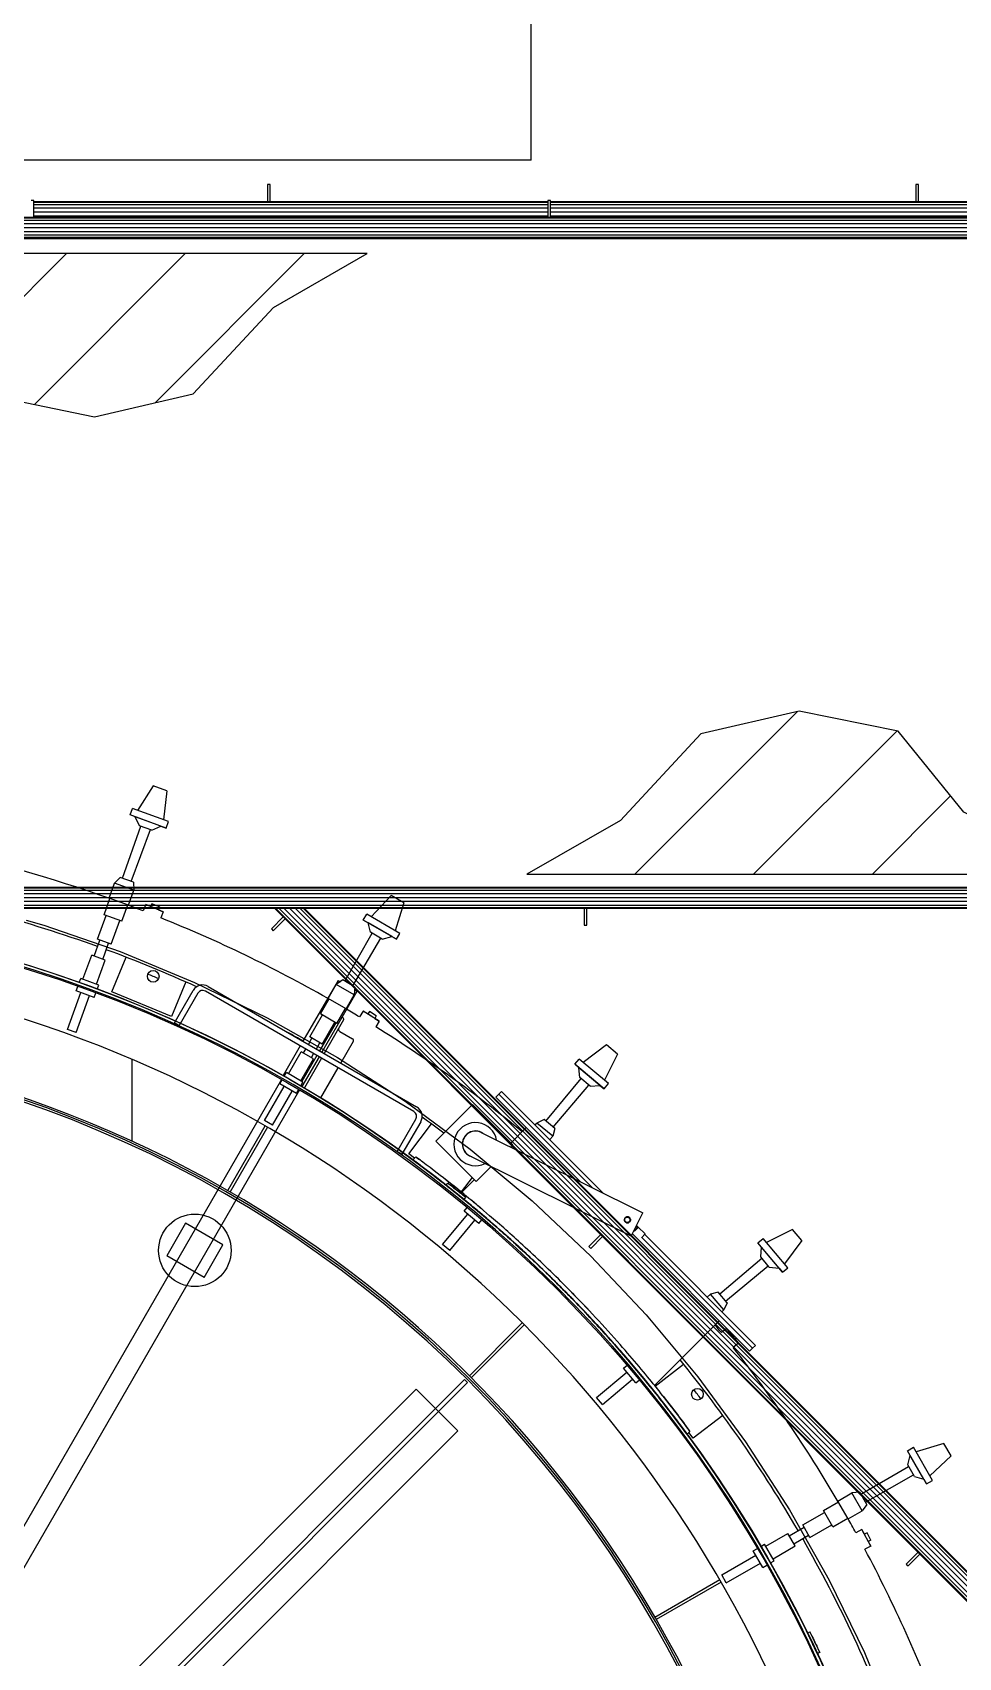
# Model space of a CAD drawing. Header units: metres. Extents: x 0 to 63075, y 0 to 44550.
# Drawn here: x 60008 to 60331, y 40560 to 41126 of the extents above; entities that cross this region are included whole.
import ezdxf

# ---------------------------------------------------------------- set-up
doc = ezdxf.new("R2010")
doc.units = ezdxf.units.M
doc.header["$LTSCALE"] = 75
for name, color, linetype in [('GSB', 7, 'Continuous'), ('ML6', 1, 'Continuous'), ('SDM', 7, 'Continuous'), ('SL1', 8, 'Continuous')]:
    doc.layers.add(name, color=color, linetype=linetype)
doc.styles.add('ROMANS', font='ROMANS.SHX')
doc.dimstyles.new('75___1-75', dxfattribs={"dimscale": 75, "dimtxt": 2.5, "dimasz": 2, "dimexe": 1.5, "dimexo": 1, "dimgap": 0.5, "dimtad": 1, "dimdec": 0, "dimzin": 12, "dimtxsty": 'ROMANS', "dimcen": 0, "dimclrd": 256, "dimclre": 256, "dimclrt": 3, "dimazin": 3, "dimtfac": 1, "dimtdec": 0, "dimtmove": 0, "dimatfit": 0, "dimfxl": 1, "dimlwd": -1, "dimlwe": -1, "dimarcsym": 0})
pattern_1 = [(44.99813, (326091.56, -18363.04), (-137.8813, 137.89033), [])]

# ---------------------------------------------------------------- blocks, each defined once
blk = doc.blocks.new('A$C6bae614f')
at = {"layer": 'SL1'}
h = blk.add_hatch(dxfattribs=at)
h.set_pattern_fill('_USER', color=256, scale=195, angle=44.9981, style=0, pattern_type=0)
h.set_pattern_definition(pattern_1)
h.paths.add_polyline_path([(414543.5, 48169.7), (413240.2, 48169.7), (413529.4, 48025.5), (413681.9, 47838.3), (413911.3, 47791.3), (414139.7, 47844.5), (414326, 48044.8)])
h = blk.add_hatch(dxfattribs=at)
h.set_pattern_fill('_USER', color=256, scale=195, angle=44.9981, style=0, pattern_type=0)
h.set_pattern_definition(pattern_1)
h.paths.add_polyline_path([(414913.9, 46730.7), (416217.2, 46730.6), (415928, 46874.9), (415775.5, 47062.1), (415546.1, 47109.1), (415317.7, 47055.9), (415131.4, 46855.5)])
for p, q in [((414924.5, 48386.7), (414924.6, 50484)), ((414924.5, 48386.7), (410513.2, 48386.9)), ((414312.2, 48329.9), (414312.2, 48290.8)), ((414318.5, 48329.9), (414312.2, 48329.9)), ((414318.5, 48290.8), (414318.5, 48329.9)), ((415816.7, 48329.9), (415816.7, 48290.8)), ((415823, 48329.9), (415816.7, 48329.9)), ((415823, 48290.8), (415823, 48329.9)), ((413770.2, 48293), (413763.9, 48293)), ((413770.2, 48253.9), (413770.2, 48293)), ((413770.2, 48290.9), (414963, 48290.8)), ((413770.2, 48289), (414963, 48289)), ((413770.2, 48283.7), (414963, 48283.7)), ((413770.2, 48275.8), (414963, 48275.8)), ((414963, 48292.9), (414963, 48253.8)), ((414969.3, 48292.9), (414963, 48292.9)), ((414969.3, 48253.8), (414969.3, 48292.9)), ((414969.3, 48290.8), (416162.1, 48290.8)), ((414969.3, 48289), (416162.1, 48288.9)), ((414969.3, 48283.7), (416162.1, 48283.6)), ((414969.3, 48275.8), (416162.1, 48275.7)), ((417690.1, 48238.7), (411049.5, 48238.9)), ((417684.8, 48246.6), (411054.8, 48246.8)), ((417676.9, 48251.9), (411062.7, 48252.1)), ((417667.5, 48253.7), (411072, 48253.9)), ((413770.2, 48266.5), (414963, 48266.4)), ((413770.2, 48257.1), (414963, 48257.1)), ((414969.3, 48266.4), (416162.1, 48266.4)), ((414969.3, 48257.1), (416162.1, 48257)), ((417679.6, 48229.3), (411047.6, 48229.5)), ((417690.1, 48220), (411049.5, 48220.2)), ((417684.8, 48212.1), (411054.8, 48212.3)), ((417676.9, 48206.8), (411062.7, 48207)), ((411072, 48205.1), (417667.5, 48204.9)), ((417717.5, 48203.8), (412025.5, 48204)), ((414047.3, 46935.5), (414010.4, 46878.7)), ((414078.9, 46924), (414047.3, 46935.5)), ((414078.9, 46924), (414070.7, 46856.8)), ((413993.4, 46868.1), (413998.8, 46883)), ((414082.3, 46852.6), (413998.8, 46883)), ((413975.8, 46721.2), (414018.8, 46841.9)), ((414076.9, 46837.7), (413993.4, 46868.1)), ((414005.3, 46863.7), (413993.4, 46868.1)), ((414065, 46842), (414005.3, 46863.7)), ((414015.1, 46843.2), (414005.3, 46863.7)), ((414044.3, 46832.6), (414015.1, 46843.2)), ((414044.3, 46832.6), (414065, 46842)), ((414065, 46842), (414076.9, 46837.7)), ((414076.9, 46837.7), (414082.3, 46852.6)), ((413995.9, 46713.8), (414040.6, 46834)), ((412225.9, 46693.8), (417797.5, 46693.6)), ((412227.6, 46699), (417797.5, 46698.9)), ((412229.7, 46700.9), (417797.5, 46700.7)), ((413945, 46675.1), (413957.7, 46710)), ((413970.5, 46723.1), (413957.7, 46710)), ((414002.6, 46693.7), (413957.7, 46710)), ((414001.2, 46711.9), (413970.5, 46723.1)), ((413989.9, 46658.7), (414002.6, 46693.7)), ((414001.2, 46711.9), (414002.6, 46693.7)), ((417797.5, 46667), (412198.8, 46667.2)), ((412201.1, 46659.3), (417797.5, 46659.1)), ((412224.3, 46676.5), (417797.5, 46676.3)), ((412224.7, 46685.8), (417797.5, 46685.7)), ((412227.6, 46654), (417797.5, 46653.8)), ((412229.7, 46652.1), (417797.5, 46651.9)), ((413933.1, 46636.8), (413946.8, 46674.4)), ((413989.9, 46658.7), (413945, 46675.1)), ((413974.5, 46621.8), (413988.1, 46659.4)), ((414030.1, 46660.3), (414024, 46645.5)), ((414070.6, 46643.8), (414030.1, 46660.3)), ((414041.5, 46655.6), (414030.1, 46660.3)), ((414044.2, 46662.1), (414041.5, 46655.6)), ((414059.2, 46648.4), (414041.5, 46655.6)), ((414061.7, 46654.9), (414044.2, 46662.1)), ((414061.7, 46654.9), (414059.2, 46648.4)), ((414059.2, 46648.4), (414070.6, 46643.8)), ((415967.8, 45012.8), (414328.7, 46652)), ((414331.3, 46652), (415969.1, 45014.1)), ((414338.8, 46652), (415991.3, 44999.4)), ((414350, 46652), (415978.4, 45023.5)), ((414363.2, 46652), (415985.1, 45030.1)), ((414376.4, 46652), (415991.7, 45036.7)), ((414387.6, 46652), (416033.2, 45006.3)), ((414395.1, 46652), (416049.2, 44997.8)), ((414397.7, 46652), (416002.3, 45047.3)), ((414599.5, 46681.2), (414553.3, 46631.8)), ((414628.6, 46664.4), (414599.5, 46681.2)), ((414628.6, 46664.4), (414608.8, 46599.7)), ((415046.8, 46652), (415046.8, 46612.9)), ((415053.2, 46612.9), (415053.2, 46652)), ((413752.6, 46624), (413793.4, 46612.6)), ((413793.4, 46612.6), (413970.4, 46551.6)), ((413918, 46579.9), (413938.1, 46635)), ((413974.5, 46621.8), (413933.1, 46636.8)), ((413949.4, 46568.5), (413969.5, 46623.6)), ((414070.6, 46643.8), (414064.8, 46629.4)), ((414349, 46631.7), (414321.4, 46604)), ((414325.9, 46599.5), (414353.5, 46627.2)), ((414534.6, 46624.2), (414542.5, 46638)), ((414611.6, 46579.8), (414534.6, 46624.2)), ((414545.6, 46617.9), (414534.6, 46624.2)), ((414619.5, 46593.5), (414542.5, 46638)), ((414600.6, 46586.1), (414545.6, 46617.9)), ((414551.7, 46596), (414545.6, 46617.9)), ((415046.8, 46612.9), (415053.2, 46612.9)), ((413910.2, 46540.6), (413923.7, 46577.9)), ((413949.4, 46568.5), (413918, 46579.9)), ((414321.4, 46604), (414325.9, 46599.5)), ((414491.8, 46482.6), (414555.1, 46594)), ((414510.3, 46471.9), (414575.2, 46582.4)), ((414578.6, 46580.4), (414551.7, 46596)), ((414578.6, 46580.4), (414600.6, 46586.1)), ((414600.6, 46586.1), (414611.6, 46579.8)), ((414611.6, 46579.8), (414619.5, 46593.5)), ((413884.2, 46487.1), (413904.5, 46542.7)), ((413935.8, 46531.2), (413904.5, 46542.7)), ((413930.1, 46533.3), (413943.7, 46570.6)), ((413951.1, 46457.9), (413984.4, 46538.2)), ((413970.4, 46551.6), (414143.3, 46479.9)), ((413915.6, 46475.7), (413935.8, 46531.2)), ((413868.6, 46460.4), (413872.3, 46470.6)), ((413910.4, 46445.2), (413868.6, 46460.4)), ((413875.6, 46479.6), (413879, 46489)), ((413920.8, 46473.8), (413879, 46489)), ((413917.4, 46464.3), (413920.8, 46473.8)), ((414123, 46480.8), (414089.7, 46400.5)), ((414096.4, 46386), (414139.9, 46461.2)), ((414143.3, 46479.9), (414311.6, 46398)), ((414174.6, 46470.5), (414658.5, 46191.1)), ((414476, 46484.5), (414394.5, 46343.5)), ((414453.5, 46442.5), (414472.1, 46474.8)), ((414486.9, 46485.4), (414472.1, 46474.8)), ((414513.4, 46450.9), (414472.1, 46474.8)), ((414476, 46484.5), (414480.3, 46482)), ((414480.3, 46482), (414481.4, 46481.4)), ((414515.2, 46469.1), (414486.9, 46485.4)), ((414515.2, 46469.1), (414513.4, 46450.9)), ((414518.8, 46459.8), (414514.5, 46462.3)), ((414520, 46459.1), (414518.8, 46459.8)), ((413848.3, 46370.6), (413879.5, 46456.4)), ((413868.3, 46363.3), (413899.5, 46449.1)), ((413910.4, 46445.2), (413914.1, 46455.4)), ((414089.7, 46400.5), (413951.1, 46457.9)), ((414150.9, 46454.9), (414107.4, 46379.6)), ((414652.1, 46180.1), (414168.2, 46459.5)), ((414435.1, 46407), (414455.1, 46441.6)), ((414520, 46459.1), (414438.5, 46318.1)), ((414494.8, 46418.7), (414453.5, 46442.5)), ((414494.8, 46418.7), (414513.4, 46450.9)), ((414107.4, 46379.6), (414096.4, 46386)), ((414311.6, 46398), (414474.7, 46306)), ((414410.4, 46353.6), (414439.7, 46404.3)), ((414470.6, 46386.4), (414433, 46321.3)), ((414473.2, 46384.9), (414435.1, 46407)), ((414439.3, 46336.8), (414468.6, 46387.6)), ((414489.1, 46393), (414444, 46314.9)), ((414473.2, 46384.9), (414493.2, 46419.6)), ((414486.5, 46398.6), (414485.4, 46399.2)), ((414534.7, 46413.2), (414526.1, 46399.7)), ((414571.7, 46389.9), (414534.7, 46413.2)), ((414545.1, 46406.6), (414534.7, 46413.2)), ((414548.9, 46412.5), (414545.1, 46406.6)), ((414561.2, 46396.5), (414545.1, 46406.6)), ((414564.9, 46402.4), (414548.9, 46412.5)), ((414564.9, 46402.4), (414561.2, 46396.5)), ((414561.2, 46396.5), (414571.7, 46389.9)), ((414571.7, 46389.9), (414563.5, 46376.8)), ((413868.3, 46363.3), (413848.3, 46370.6)), ((414407.3, 46336.1), (414415.6, 46350.5)), ((414439.3, 46336.8), (414410.4, 46353.6)), ((414480.3, 46365.8), (414509.3, 46349.1)), ((414388.2, 46332.5), (414348.4, 46263.6)), ((414361, 46268), (414390.5, 46319.2)), ((414419.5, 46302.5), (414390.5, 46319.2)), ((414426.7, 46310.3), (414391.9, 46250.1)), ((414395.8, 46316.2), (414401, 46325.1)), ((414414.2, 46305.5), (414419.4, 46314.5)), ((414425.7, 46325.5), (414434.1, 46339.9)), ((414482.5, 46292.7), (414511.9, 46343.6)), ((415099, 46335), (415045, 46294.3)), ((415124.8, 46313.4), (415094.1, 46253.1)), ((415124.8, 46313.4), (415099, 46335)), ((413997.8, 46301.5), (413997.8, 46111.8)), ((414389.9, 46251.3), (414419.5, 46302.5)), ((414432.2, 46307.1), (414392.4, 46238.2)), ((414437.7, 46303.9), (414397.9, 46235)), ((414436, 46212.1), (414476.2, 46281.7)), ((414474.7, 46306), (414631.9, 46204.4)), ((415025.3, 46290.1), (415035.5, 46302.2)), ((415093.4, 46233), (415025.3, 46290.1)), ((415035, 46281.9), (415025.3, 46290.1)), ((415083.7, 46241.1), (415035, 46281.9)), ((415037.2, 46259.3), (415035, 46281.9)), ((415103.6, 46245.1), (415035.5, 46302.2)), ((414344.7, 46254.8), (412999.5, 43924.9)), ((414305.3, 46159.5), (414351, 46238.6)), ((414340.9, 46244.4), (414346.4, 46253.8)), ((414379.5, 46222.1), (414340.9, 46244.4)), ((414351.1, 46262.1), (414356.2, 46270.8)), ((414394.7, 46248.5), (414356.2, 46270.8)), ((414389.7, 46239.8), (414394.7, 46248.5)), ((414958.5, 46158), (415040.2, 46256.8)), ((414974.9, 46144.3), (415058, 46241.9)), ((415061, 46239.3), (415037.2, 46259.3)), ((415061, 46239.3), (415083.7, 46241.1)), ((415083.7, 46241.1), (415093.4, 46233)), ((415093.4, 46233), (415103.6, 46245.1)), ((414386.6, 46230.6), (413041.3, 43900.7)), ((414323.8, 46148.8), (414369.4, 46227.9)), ((414379.5, 46222.1), (414384.9, 46231.6)), ((414631.9, 46204.4), (414782.7, 46093.4)), ((414788, 46196.6), (414703.1, 46111.7)), ((414798.6, 46186), (414788, 46196.6)), ((414849, 46220.4), (414842.2, 46213.7)), ((414842.2, 46213.7), (415038.7, 46017.2)), ((414849, 46220.4), (414855.7, 46227.2)), ((415065.5, 46003.9), (414849, 46220.4)), ((415092.3, 45990.5), (414855.7, 46227.2)), ((414323.8, 46148.8), (414305.3, 46159.5)), ((414613.3, 46087.5), (414656.8, 46162.8)), ((414881.3, 46103.2), (414798.6, 46186)), ((414954.2, 46161.7), (414937.7, 46153.8)), ((414979.2, 46140.7), (414954.2, 46161.7)), ((414220.2, 45997.1), (414306.9, 46147.4)), ((414312.4, 46144.2), (414225.7, 45994)), ((414667.8, 46156.4), (414624.3, 46081.2)), ((414640.3, 46082.6), (414693.2, 46151.6)), ((414808.3, 46131.8), (415183.4, 45945.2)), ((414912.9, 46143), (414877.2, 46107.3)), ((414933.8, 46149.1), (414937.7, 46153.8)), ((414974.3, 46123.1), (414937.7, 46153.8)), ((414967.7, 46115.2), (414974.3, 46123.1)), ((414979.2, 46140.7), (414974.3, 46123.1)), ((414624.3, 46081.2), (414613.3, 46087.5)), ((414703.1, 46111.7), (414796.5, 46018.4)), ((414782.7, 46093.4), (414926.5, 45973.5)), ((414881.3, 46103.2), (414876.2, 46098.1)), ((414653.5, 46072.4), (414640.3, 46082.6)), ((414649.5, 46068.4), (414656.3, 46075.2)), ((415156.6, 45891.2), (414781.4, 46077.8)), ((414831.2, 46053.1), (414796.5, 46018.4)), ((415016.6, 46066.4), (415015, 46067.9)), ((415016.6, 46066.4), (415016.5, 46066.3)), ((414726.7, 46009.7), (414730.7, 46014.6)), ((414787.2, 46027.7), (414761.5, 45994.1)), ((414792.4, 46022.5), (414762.9, 45993)), ((414756.1, 45986.2), (414756.1, 45986.2)), ((414763.6, 45980.1), (414765.9, 45978.2)), ((414767.7, 45976.8), (414765.7, 45978.4)), ((414771.6, 45981.8), (414767.7, 45976.8)), ((414926.5, 45973.5), (415062.8, 45845.2)), ((414718.8, 45872.2), (414777.5, 45942.2)), ((414768.6, 45949.7), (414775.6, 45958)), ((414802.7, 45921), (414768.6, 45949.7)), ((414813, 45939), (414815.9, 45936.6)), ((415142.7, 45933.8), (415142.4, 45934)), ((415144.5, 45935.6), (415142.7, 45933.8)), ((415156.6, 45891.2), (415183.4, 45945.2)), ((414122.4, 45921.4), (414078.7, 45845.8)), ((414209, 45871.4), (414122.4, 45921.4)), ((414735.1, 45858.5), (414793.8, 45928.5)), ((414802.7, 45921), (414809.7, 45929.4)), ((415085.5, 45895.2), (415057.8, 45867.6)), ((415151.5, 45924.9), (415154.5, 45927.9)), ((415152.3, 45924.1), (415151.5, 45924.9)), ((415159.3, 45896.6), (415431.2, 45624.7)), ((415163.9, 45903.7), (415163.2, 45904.4)), ((415168.2, 45908.2), (415168.7, 45907.7)), ((415169.5, 45915.7), (415169, 45916.3)), ((415169.5, 45915.7), (415172.7, 45912.5)), ((415188.8, 45896.5), (415172.7, 45912.5)), ((415180, 45887.6), (415188.8, 45896.5)), ((415444.7, 45638.1), (415187.6, 45895.3)), ((415530.9, 45907.2), (415470.6, 45876.5)), ((415552.5, 45881.5), (415530.9, 45907.2)), ((414165.3, 45795.8), (414209, 45871.4)), ((414735.1, 45858.5), (414718.8, 45872.2)), ((415057.8, 45867.6), (415062.3, 45863.1)), ((415062.3, 45863.1), (415089.9, 45890.7)), ((415438, 45631.4), (415180.9, 45888.5)), ((415450.5, 45875.8), (415462.6, 45886)), ((415507.6, 45807.7), (415450.5, 45875.8)), ((415458.6, 45866.1), (415450.5, 45875.8)), ((415456.9, 45843.5), (415458.6, 45866.1)), ((415499.5, 45817.4), (415458.6, 45866.1)), ((415519.8, 45817.9), (415462.6, 45886)), ((415552.5, 45881.5), (415511.8, 45827.4)), ((414165.3, 45795.8), (414078.7, 45845.8)), ((415062.8, 45845.2), (415191.1, 45708.9)), ((415361.8, 45757.4), (415459.4, 45840.4)), ((415375.5, 45741), (415474.3, 45822.7)), ((415476.8, 45819.6), (415456.9, 45843.5)), ((415476.8, 45819.6), (415499.5, 45817.4)), ((415499.5, 45817.4), (415507.6, 45807.7)), ((415507.6, 45807.7), (415519.8, 45817.9)), ((415332.7, 45750.1), (415340.6, 45756.8)), ((415358.2, 45761.7), (415340.6, 45756.8)), ((415371.3, 45720.2), (415340.6, 45756.8)), ((415379.2, 45736.7), (415358.2, 45761.7)), ((415191.1, 45708.9), (415310.9, 45565.1)), ((415366.6, 45716.2), (415371.3, 45720.2)), ((415379.2, 45736.7), (415371.3, 45720.2)), ((414780.9, 45567.9), (414903.6, 45690.6)), ((414908.1, 45686.1), (414785.4, 45563.4)), ((415360.5, 45695.4), (415210.5, 45545.4)), ((415378.4, 45677.5), (415365.7, 45667.7)), ((415405.2, 45643), (415378.4, 45677.5)), ((415385.9, 45667.8), (415378.4, 45677.5)), ((415387.2, 45668.7), (415385.9, 45667.8)), ((415397.6, 45652.7), (415385.9, 45667.8)), ((415405.2, 45643), (415393, 45633.5)), ((415400.7, 45655.2), (415397.6, 45652.7)), ((415397.6, 45652.7), (415405.2, 45643)), ((415438, 45631.4), (415431.2, 45624.7)), ((415438, 45631.4), (415444.7, 45638.1)), ((415156.6, 45595.5), (415154.1, 45598.4)), ((415211.6, 45543.9), (415277.8, 45594.7)), ((413079.1, 43868.5), (414769.5, 45558.7)), ((414769.5, 45558.7), (414776.2, 45552)), ((415076.1, 45517.6), (415146, 45576.3)), ((415089.7, 45501.2), (415159.7, 45559.9)), ((415138.6, 45585.1), (415146.9, 45592.2)), ((415167.2, 45551), (415138.6, 45585.1)), ((415167.2, 45551), (415175.5, 45558.1)), ((415310.9, 45565.1), (415421.9, 45414.3)), ((413028.7, 43907.8), (414657.2, 45536.3)), ((414776.2, 45552), (413085.8, 43861.7)), ((414657.2, 45536.3), (414753.8, 45439.8)), ((415197.7, 45546), (415197.7, 45546)), ((415203.7, 45538.6), (415203.7, 45538.6)), ((415089.7, 45501.2), (415076.1, 45517.6)), ((415369.1, 45475.7), (415300.1, 45422.7)), ((414753.8, 45439.8), (413125.2, 43811.3)), ((415285.9, 45432), (415292.7, 45438.8)), ((415300.1, 45422.7), (415289.9, 45436)), ((415421.9, 45414.3), (415523.5, 45257.1)), ((415881.9, 45411), (415817.2, 45391.2)), ((415898.7, 45381.9), (415881.9, 45411)), ((415797.3, 45394), (415811, 45402)), ((415841.7, 45317.1), (415797.3, 45394)), ((415803.6, 45383), (415797.3, 45394)), ((415797.9, 45361), (415803.6, 45383)), ((415835.4, 45328), (415803.6, 45383)), ((415855.4, 45325), (415811, 45402)), ((415898.7, 45381.9), (415849.3, 45335.7)), ((415689.4, 45292.8), (415799.9, 45357.6)), ((415700.1, 45274.3), (415811.5, 45337.6)), ((415813.5, 45334.1), (415797.9, 45361)), ((415813.5, 45334.1), (415835.4, 45328)), ((415636.1, 45277.3), (415668.4, 45295.9)), ((415686.6, 45297.6), (415668.4, 45295.9)), ((415692.3, 45254.5), (415668.4, 45295.9)), ((415702.9, 45269.4), (415686.6, 45297.6)), ((415835.4, 45328), (415841.7, 45317.1)), ((415841.7, 45317.1), (415855.4, 45325)), ((415523.5, 45257.1), (415615.4, 45094.1)), ((415602.4, 45255.6), (415637.1, 45275.6)), ((415624.4, 45217.5), (415602.4, 45255.6)), ((415660, 45235.9), (415636.1, 45277.3)), ((415660, 45235.9), (415692.3, 45254.5)), ((415702.9, 45269.4), (415692.3, 45254.5)), ((415523, 45196.6), (415557.4, 45216.5)), ((415554.3, 45221.7), (415605.1, 45251)), ((415571, 45192.8), (415554.3, 45221.7)), ((415571, 45192.8), (415621.8, 45222.1)), ((415624.4, 45217.5), (415659.1, 45237.5)), ((415468.8, 45172.4), (415520, 45201.9)), ((415536.7, 45173), (415520, 45201.9)), ((415533.6, 45178.3), (415568, 45198)), ((415691.8, 45211.2), (415677.6, 45203.8)), ((415712.2, 45172.6), (415691.8, 45211.2)), ((415697.6, 45200.3), (415691.8, 45211.2)), ((415703.8, 45203.5), (415697.6, 45200.3)), ((415706.5, 45183.5), (415697.6, 45200.3)), ((415712.6, 45186.8), (415703.8, 45203.5)), ((415712.6, 45186.8), (415706.5, 45183.5)), ((415706.5, 45183.5), (415712.2, 45172.6)), ((415366.3, 45106.2), (415445.4, 45151.9)), ((415439.6, 45161.9), (415449.1, 45167.4)), ((415461.9, 45123.4), (415439.6, 45161.9)), ((415457.3, 45172.1), (415466, 45177.2)), ((415488.3, 45138.6), (415466, 45177.2)), ((415485.5, 45143.4), (415536.7, 45173)), ((415712.2, 45172.6), (415698.6, 45165.3)), ((415821.9, 45158.7), (415794.2, 45131.1)), ((415798.7, 45126.6), (415826.4, 45154.2)), ((415377, 45087.8), (415366.3, 45106.2)), ((415377, 45087.8), (415456.1, 45133.4)), ((415461.9, 45123.4), (415471.3, 45128.8)), ((415479.5, 45133.6), (415488.3, 45138.6)), ((415794.2, 45131.1), (415798.7, 45126.6)), ((415211.4, 45008.2), (415361.7, 45094.9)), ((415364.9, 45089.4), (415214.6, 45002.7)), ((415615.4, 45094.1), (415697.4, 44925.8)), ((415565.4, 44970.8), (415571.1, 44973.6)), ((415593.8, 44926.3), (415588, 44923.5)), ((415697.4, 44925.8), (415769, 44752.8))]:
    blk.add_line(p, q, dxfattribs=at)
for points in [[(414543.5, 48169.7), (413240.2, 48169.7), (413529.4, 48025.5), (413681.9, 47838.3), (413911.3, 47791.3), (414139.7, 47844.5), (414326, 48044.8)], [(414913.9, 46730.7), (416217.2, 46730.6), (415928, 46874.9), (415775.5, 47062.1), (415546.1, 47109.1), (415317.7, 47055.9), (415131.4, 46855.5)]]:
    blk.add_lwpolyline(points, close=True, dxfattribs=at)
for centre, radius in [((412870.4, 43653), 3000), ((412870.4, 43653), 2990.5), ((414047.2, 46493.9), 13.5), ((414143.8, 45858.4), 84.1), ((415147.1, 45929.3), 6.25), ((415310, 45524.8), 13.5)]:
    blk.add_circle(centre, radius, dxfattribs=at)
for centre, radius, start, end in [((412870.4, 43653), 3207.1, 70.3916, 78.1351), ((412870.4, 43653), 3092.8, 70.1952, 79.801), ((412870.4, 43653), 3000, 355.7521, 88.5947), ((412870.4, 43653), 3207.1, 68.918, 69.6047), ((412870.4, 43653), 3207.1, 60.4519, 68.1351), ((412870.4, 43653), 2993.5, 355.7429, 75.0634), ((412870.4, 43653), 3092.8, 65.6044, 69.801), ((412870.4, 43653), 3075, 67.2466, 67.7497), ((414161.9, 46448.5), 25.4, 59.9981, 149.9981), ((414161.9, 46448.5), 12.7, 59.9981, 149.9981), ((412870.4, 43653), 2878.5, 17.2072, 72.9874), ((412870.4, 43653), 3207.1, 58.918, 59.5444), ((412870.4, 43653), 2705, 329.3208, 105.9651), ((412870.4, 43653), 2700, 0.0486, 89.9476), ((412870.4, 43653), 2695.2, 0.0487, 89.9475), ((412870.4, 43653), 3092.8, 60.4687, 61.213), ((412870.4, 43653), 3207.1, 50.6616, 58.1351), ((414645.8, 46169.1), 12.7, 329.9981, 59.9981), ((414645.8, 46169.1), 25.4, 329.9981, 59.9981), ((412870.4, 43653), 3092.8, 53.228, 54.3918), ((414794.9, 46104.8), 50, 10.6498, 296.4509), ((414794.9, 46104.8), 30.5, 54.9872, 252.1134), ((414794.9, 46104.8), 30.2, 63.5503, 243.5503), ((412870.4, 43653), 3092.8, 52.2064, 52.2167), ((412870.4, 43653), 3006.4, 50.7715, 51.7753), ((412916, 43708.6), 2928, 51.4121, 51.6407), ((412925.7, 43719.5), 2923, 49.8577, 50.5043), ((415147.6, 45929.4), 7.07, 221.4501, 243.4989), ((412870.4, 43653), 3207.1, 38.918, 39.3346), ((412870.4, 43653), 3207.1, 30.3916, 38.1351), ((412936.3, 43709.8), 2913, 40.4466, 40.6738), ((412870.4, 43653), 3092.8, 30.1952, 39.1246), ((413121.1, 43856.9), 2676.8, 39.1849, 39.3246), ((413180.3, 43903.7), 2601.3, 38.9383, 39.1433), ((412870.4, 43653), 3075, 37.2466, 37.7497), ((413260.1, 43939.4), 2516.4, 36.3831, 36.6325), ((412870.4, 43653), 3207.1, 28.918, 29.6047), ((412870.4, 43653), 3092.8, 20.1952, 29.801), ((412870.4, 43653), 3207.1, 20.3916, 28.1351), ((412870.4, 43653), 3006.4, 25.0572, 26.061)]:
    blk.add_arc(centre, radius, start, end, dxfattribs=at)
for centre, major_axis, ratio, start_param, end_param in [((414484.8, 46395.5), (4.33, -2.5), 0.707107, 0, 1.570796), ((414482.5, 46369.5), (-5.2, 3), 0.707107, 0, 1.570796), ((414507.5, 46346.1), (4.33, -2.5), 0.707107, 0, 1.570796), ((415142.7, 45925), (4.42, -4.42), 0.302029, 2.276963, 2.334974), ((415142.7, 45925), (4.42, -4.42), 0.302029, 0.676906, 0.864629), ((415165.1, 45911.3), (4.42, 4.42), 0.704416, 3.870248, 4.712389), ((415168.3, 45908.1), (-4.42, -4.42), 0.086824, 0, 1.570796), ((415165.1, 45911.3), (4.42, 4.42), 0.704416, 4.712389, 6.283185), ((415168.3, 45908.1), (-4.42, -4.42), 0.086824, 1.570796, 3.141593), ((415168.3, 45908.1), (4.42, 4.42), 0.086824, 4.712389, 6.283185)]:
    blk.add_ellipse(centre, major_axis=major_axis, ratio=ratio, start_param=start_param, end_param=end_param, dxfattribs=at)
for points, knots in [([(414649.6, 46068.4), (414649.5, 46068.5), (414649.5, 46068.5), (414649.4, 46068.5), (414649.4, 46068.6), (414654.5, 46064.8), (414665, 46057), (414673.8, 46050.4), (414686.3, 46041), (414701.7, 46029.2), (414709.4, 46023.2), (414717.8, 46016.7), (414726.7, 46009.7)], [-1368.181007, -1368.181007, -1368.181007, -1368.181007, -1358.276397, -1358.276397, -1358.276397, -1230.936874, -1230.936874, -1230.936874, -1124.820606, -1124.820606, -1124.820606, -1071.551879, -1071.551879, -1071.551879, -1071.551879]), ([(414742.3, 45997.3), (414723.6, 46012.2), (414706.7, 46025.4), (414692.7, 46036), (414678.6, 46046.9), (414667.5, 46055.1), (414660.3, 46060.5), (414654.5, 46064.8), (414651.1, 46067.3), (414649.9, 46068.2), (414649.6, 46068.4), (414649.5, 46068.5), (414649.4, 46068.5), (414649.4, 46068.5), (414649.5, 46068.5), (414649.5, 46068.4)], [1041.695457, 1041.695457, 1041.695457, 1041.695457, 1146.043859, 1146.043859, 1146.043859, 1252.160128, 1252.160128, 1252.160128, 1337.053143, 1337.053143, 1337.053143, 1358.276397, 1358.276397, 1358.276397, 1368.632765, 1368.632765, 1368.632765, 1368.632765]), ([(415292.7, 45438.8), (415293.1, 45438.3), (415286.1, 45448), (415272.1, 45466.5), (415265.1, 45475.8), (415256.3, 45487.3), (415246.1, 45500.4), (415235.9, 45513.6), (415224.1, 45528.4), (415211.6, 45544), (415189.6, 45571.2), (415161.9, 45604.5), (415130.5, 45640.2), (415112.6, 45660.6), (415093.5, 45681.7), (415073.8, 45702.9), (415054, 45724.1), (415033.7, 45745.3), (415013.7, 45765.7), (415008.7, 45770.7), (415003.7, 45775.8), (414998.7, 45780.8), (414968.5, 45811), (414936.3, 45841.9), (414904.6, 45870.9), (414878.1, 45895.2), (414852.1, 45918.2), (414827.8, 45938.9), (414808.4, 45955.6), (414790.1, 45970.8), (414773.7, 45984.2), (414769.6, 45987.6), (414765.6, 45990.8), (414761.6, 45994), (414738, 46013.1), (414716.5, 46029.8), (414699.5, 46042.8), (414685.3, 46053.7), (414674.3, 46061.9), (414667.1, 46067.3), (414661.3, 46071.6), (414657.9, 46074.1), (414656.7, 46075), (414656.4, 46075.2), (414656.3, 46075.3), (414656.2, 46075.3), (414656.2, 46075.3), (414658.6, 46073.6), (414663.6, 46069.9)], [-2716.5247, -2716.5247, -2716.5247, -2716.5247, -2546.740445, -2546.740445, -2546.740445, -2461.848318, -2461.848318, -2461.848318, -2376.95619, -2376.95619, -2376.95619, -2228.397524, -2228.397524, -2228.397524, -2143.506858, -2143.506858, -2143.506858, -2058.616192, -2058.616192, -2058.616192, -2037.393525, -2037.393525, -2037.393525, -1910.057526, -1910.057526, -1910.057526, -1803.944193, -1803.944193, -1803.944193, -1719.053527, -1719.053527, -1719.053527, -1697.83086, -1697.83086, -1697.83086, -1570.492669, -1570.492669, -1570.492669, -1464.37751, -1464.37751, -1464.37751, -1379.485382, -1379.485382, -1379.485382, -1358.26235, -1358.26235, -1358.26235, -1270.538437, -1270.538437, -1270.538437, -1270.538437]), ([(414656.7, 46063.2), (414658.9, 46061.5), (414661.7, 46059.4), (414665, 46057), (414673.8, 46050.4), (414686.3, 46041), (414701.7, 46029.2), (414707.5, 46024.7), (414713.7, 46019.9), (414720.3, 46014.7)], [1445.530465, 1445.530465, 1445.530465, 1445.530465, 1485.615919, 1485.615919, 1485.615919, 1591.732188, 1591.732188, 1591.732188, 1631.96575, 1631.96575, 1631.96575, 1631.96575]), ([(414720.2, 46014.8), (414710.1, 46022.6), (414700.9, 46029.8), (414692.7, 46036), (414678.6, 46046.9), (414667.5, 46055.1), (414660.3, 46060.5), (414659, 46061.5), (414657.8, 46062.3), (414656.8, 46063.1)], [-1631.847358, -1631.847358, -1631.847358, -1631.847358, -1570.508934, -1570.508934, -1570.508934, -1464.392665, -1464.392665, -1464.392665, -1445.530108, -1445.530108, -1445.530108, -1445.530108]), ([(414762.9, 45993), (414738.8, 46012.5), (414716.8, 46029.6), (414699.5, 46042.8), (414685.3, 46053.7), (414674.3, 46061.9), (414667.1, 46067.3), (414665.8, 46068.2), (414664.7, 46069.1), (414663.6, 46069.8)], [1016.439094, 1016.439094, 1016.439094, 1016.439094, 1146.032031, 1146.032031, 1146.032031, 1252.147191, 1252.147191, 1252.147191, 1270.538328, 1270.538328, 1270.538328, 1270.538328]), ([(414767.7, 45976.8), (414764, 45979.8), (414760.3, 45982.9), (414756.6, 45985.8), (414753.4, 45988.4), (414750.3, 45990.9), (414747.3, 45993.3), (414740.5, 45998.7), (414733.5, 46004.3), (414726.6, 46009.8)], [0, 0, 0, 0, 0.269995, 0.269995, 0.269995, 0.498358, 0.498358, 0.498358, 1, 1, 1, 1]), ([(414726.7, 46009.7), (414730.5, 46006.7), (414734.2, 46003.7), (414737.9, 46000.8), (414741.1, 45998.3), (414744.2, 45995.8), (414747.3, 45993.3), (414754, 45987.9), (414761, 45982.3), (414767.8, 45976.7)], [0, 0, 0, 0, 0.270002, 0.270002, 0.270002, 0.498342, 0.498342, 0.498342, 1, 1, 1, 1]), ([(414771.6, 45981.8), (414767.9, 45984.8), (414764.2, 45987.8), (414760.5, 45990.8), (414757.4, 45993.3), (414754.3, 45995.8), (414751.2, 45998.3), (414744.5, 46003.7), (414737.5, 46009.3), (414730.5, 46014.7)], [0, 0, 0, 0, 0.269996, 0.269996, 0.269996, 0.498358, 0.498358, 0.498358, 1, 1, 1, 1]), ([(414730.7, 46014.6), (414734.4, 46011.7), (414738.2, 46008.7), (414741.9, 46005.7), (414745, 46003.2), (414748.2, 46000.8), (414751.2, 45998.3), (414758, 45992.9), (414764.9, 45987.3), (414771.8, 45981.7)], [0, 0, 0, 0, 0.270006, 0.270006, 0.270006, 0.498342, 0.498342, 0.498342, 1, 1, 1, 1]), ([(414756.1, 45986.2), (414755.8, 45986.4), (414762.3, 45981.2), (414774.9, 45970.9), (414781.1, 45965.8), (414788.9, 45959.3), (414797.9, 45951.8), (414806.8, 45944.3), (414816.9, 45935.8), (414827.6, 45926.6), (414843.6, 45912.9), (414862.6, 45896.2), (414883.2, 45877.5), (414897, 45865), (414911.5, 45851.7), (414926.2, 45837.9), (414940.8, 45824.1), (414955.7, 45809.8), (414970.3, 45795.5), (414977.5, 45788.4), (414984.7, 45781.3), (414991.8, 45774.2), (415020, 45746.1), (415049.2, 45715.5), (415075.7, 45686.8), (415088.9, 45672.5), (415101.5, 45658.6), (415113, 45645.6), (415124.5, 45632.7), (415134.9, 45620.7), (415144.1, 45610), (415157.9, 45594), (415170.2, 45579.4), (415179.8, 45567.8), (415186.1, 45560.1), (415191.3, 45553.8), (415195.2, 45549.1), (415199, 45544.4), (415201.6, 45541.2), (415202.8, 45539.7), (415203.4, 45539), (415203.7, 45538.6), (415203.8, 45538.5), (415203.8, 45538.5), (415203.8, 45538.5), (415203.7, 45538.6)], [0.007709, 0.007709, 0.007709, 0.007709, 119.316927, 119.316927, 119.316927, 178.975391, 178.975391, 178.975391, 238.633855, 238.633855, 238.633855, 328.121173, 328.121173, 328.121173, 387.779385, 387.779385, 387.779385, 447.437597, 447.437597, 447.437597, 477.266703, 477.266703, 477.266703, 596.583126, 596.583126, 596.583126, 656.241338, 656.241338, 656.241338, 715.89955, 715.89955, 715.89955, 805.387246, 805.387246, 805.387246, 865.04571, 865.04571, 865.04571, 924.704173, 924.704173, 924.704173, 954.533405, 954.533405, 954.533405, 963.955875, 963.955875, 963.955875, 963.955875]), ([(414933, 45831.4), (414923.4, 45840.5), (414913.8, 45849.5), (414904.3, 45858.2), (414890, 45871.4), (414876.1, 45884), (414863.2, 45895.5), (414850.2, 45907), (414838.3, 45917.4), (414827.6, 45926.6), (414811.5, 45940.4), (414796.9, 45952.7), (414785.4, 45962.3), (414777.7, 45968.6), (414771.3, 45973.8), (414766.6, 45977.7), (414761.9, 45981.5), (414758.8, 45984.1), (414757.3, 45985.3), (414756.5, 45985.9), (414756.1, 45986.2), (414756.1, 45986.2)], [-1351.588478, -1351.588478, -1351.588478, -1351.588478, -1312.483684, -1312.483684, -1312.483684, -1252.825472, -1252.825472, -1252.825472, -1193.16726, -1193.16726, -1193.16726, -1103.679564, -1103.679564, -1103.679564, -1044.021101, -1044.021101, -1044.021101, -984.362637, -984.362637, -984.362637, -954.55157, -954.55157, -954.55157, -954.55157]), ([(415285.9, 45432), (415286.3, 45431.5), (415279.3, 45441.2), (415265.3, 45459.7), (415258.3, 45469), (415249.5, 45480.5), (415239.3, 45493.7), (415229.1, 45506.8), (415217.4, 45521.6), (415204.8, 45537.2), (415182.9, 45564.5), (415155.2, 45597.7), (415123.8, 45633.4), (415105.9, 45653.8), (415086.8, 45675), (415067, 45696.2), (415047.3, 45717.4), (415027, 45738.6), (415007, 45758.9), (415002, 45764), (414997, 45769), (414992, 45774.1), (414961.8, 45804.3), (414929.5, 45835.1), (414897.8, 45864.2), (414871.4, 45888.4), (414845.3, 45911.4), (414821, 45932.2), (414801.9, 45948.6), (414783.9, 45963.6), (414767.7, 45976.8)], [0, 0, 0, 0, 169.78603, 169.78603, 169.78603, 254.679045, 254.679045, 254.679045, 339.57206, 339.57206, 339.57206, 488.132245, 488.132245, 488.132245, 573.02378, 573.02378, 573.02378, 657.915315, 657.915315, 657.915315, 679.138198, 679.138198, 679.138198, 806.4755, 806.4755, 806.4755, 912.589919, 912.589919, 912.589919, 996.211723, 996.211723, 996.211723, 996.211723]), ([(414767.7, 45976.8), (414788.2, 45960.1), (414811.3, 45940.8), (414835.8, 45919.5), (414860.8, 45897.9), (414887.2, 45874.2), (414913.7, 45849.5), (414934.9, 45829.8), (414956.1, 45809.5), (414976.5, 45789.5), (414981.5, 45784.5), (414986.6, 45779.5), (414991.6, 45774.4), (415021.8, 45744.2), (415052.7, 45712), (415081.7, 45680.3), (415105.9, 45653.9), (415128.9, 45627.8), (415149.7, 45603.5), (415166.3, 45584.1), (415181.5, 45565.8), (415195, 45549.4), (415198.3, 45545.3), (415201.6, 45541.3), (415204.7, 45537.3), (415223.8, 45513.7), (415240.5, 45492.2), (415253.5, 45475.2), (415264.4, 45461), (415272.6, 45450), (415278, 45442.7), (415282.3, 45436.9), (415284.8, 45433.6), (415285.6, 45432.4), (415285.8, 45432.2), (415285.9, 45432), (415285.9, 45432)], [-995.836969, -995.836969, -995.836969, -995.836969, -891.367035, -891.367035, -891.367035, -785.252617, -785.252617, -785.252617, -700.361082, -700.361082, -700.361082, -679.138198, -679.138198, -679.138198, -551.800896, -551.800896, -551.800896, -445.686478, -445.686478, -445.686478, -360.794943, -360.794943, -360.794943, -339.57206, -339.57206, -339.57206, -212.232537, -212.232537, -212.232537, -106.116269, -106.116269, -106.116269, -21.223254, -21.223254, -21.223254, 0, 0, 0, 0]), ([(414825.9, 45928), (414813, 45939.1), (414801.4, 45948.9), (414791.9, 45956.9), (414784.4, 45963.1), (414778.3, 45968.1), (414773.7, 45971.9), (414771.2, 45973.9), (414769.2, 45975.5), (414767.7, 45976.8)], [1632.888669, 1632.888669, 1632.888669, 1632.888669, 1706.874983, 1706.874983, 1706.874983, 1764.735269, 1764.735269, 1764.735269, 1795.97652, 1795.97652, 1795.97652, 1795.97652]), ([(415144.5, 45923.1), (415143.3, 45923.6), (415142.2, 45924.7), (415141.5, 45925.9), (415141.3, 45926.3), (415141.1, 45926.7), (415141, 45927.1), (415140.5, 45928.4), (415140.5, 45929.9), (415140.9, 45931.2), (415141, 45931.6), (415141.2, 45932.1), (415141.3, 45932.5), (415141.9, 45933.7), (415143, 45934.7), (415144.2, 45935.4), (415144.6, 45935.7), (415145, 45935.8), (415145.4, 45936), (415146.6, 45936.4), (415148.1, 45936.5), (415149.5, 45936.1), (415149.9, 45936), (415150.3, 45935.8), (415150.7, 45935.6), (415151.9, 45935), (415153, 45934), (415153.7, 45932.8), (415153.9, 45932.4), (415154.1, 45932), (415154.3, 45931.6), (415154.7, 45930.3), (415154.7, 45928.8), (415154.4, 45927.5), (415154.2, 45927), (415154.1, 45926.6), (415153.9, 45926.2), (415153.3, 45925), (415152.3, 45923.9), (415151.1, 45923.3), (415150.7, 45923), (415150.3, 45922.8), (415149.8, 45922.7), (415148.6, 45922.2), (415147.1, 45922.2), (415145.8, 45922.6), (415145.3, 45922.7), (415144.9, 45922.9), (415144.5, 45923.1)], [0, 0, 0, 0, 3.971049, 3.971049, 3.971049, 5.294732, 5.294732, 5.294732, 9.265371, 9.265371, 9.265371, 10.588918, 10.588918, 10.588918, 14.559558, 14.559558, 14.559558, 15.883104, 15.883104, 15.883104, 19.854153, 19.854153, 19.854153, 21.177836, 21.177836, 21.177836, 25.148885, 25.148885, 25.148885, 26.472567, 26.472567, 26.472567, 30.443207, 30.443207, 30.443207, 31.766754, 31.766754, 31.766754, 35.737394, 35.737394, 35.737394, 37.06094, 37.06094, 37.06094, 41.031989, 41.031989, 41.031989, 42.355672, 42.355672, 42.355672, 42.355672]), ([(415144.5, 45923.1), (415145.7, 45922.4), (415147.2, 45922.2), (415148.5, 45922.4), (415149, 45922.5), (415149.4, 45922.6), (415149.8, 45922.7), (415151.1, 45923.1), (415152.3, 45924), (415153.2, 45925.1), (415153.4, 45925.4), (415153.7, 45925.8), (415153.9, 45926.2), (415154.5, 45927.4), (415154.7, 45928.9), (415154.6, 45930.3), (415154.5, 45930.7), (415154.4, 45931.1), (415154.3, 45931.6), (415153.9, 45932.8), (415153, 45934), (415151.9, 45934.9), (415151.5, 45935.2), (415151.1, 45935.4), (415150.7, 45935.6), (415149.6, 45936.2), (415148.1, 45936.5), (415146.7, 45936.3), (415146.2, 45936.2), (415145.8, 45936.1), (415145.4, 45936), (415144.1, 45935.6), (415142.9, 45934.7), (415142.1, 45933.6), (415141.8, 45933.2), (415141.5, 45932.9), (415141.3, 45932.5), (415140.7, 45931.3), (415140.5, 45929.8), (415140.7, 45928.4), (415140.7, 45928), (415140.8, 45927.5), (415141, 45927.1), (415141.4, 45925.8), (415142.2, 45924.6), (415143.3, 45923.8), (415143.7, 45923.5), (415144.1, 45923.3), (415144.5, 45923.1)], [-42.355672, -42.355672, -42.355672, -42.355672, -38.384623, -38.384623, -38.384623, -37.06094, -37.06094, -37.06094, -33.0903, -33.0903, -33.0903, -31.766754, -31.766754, -31.766754, -27.796114, -27.796114, -27.796114, -26.472567, -26.472567, -26.472567, -22.501519, -22.501519, -22.501519, -21.177836, -21.177836, -21.177836, -17.206787, -17.206787, -17.206787, -15.883104, -15.883104, -15.883104, -11.912465, -11.912465, -11.912465, -10.588918, -10.588918, -10.588918, -6.618278, -6.618278, -6.618278, -5.294732, -5.294732, -5.294732, -1.323683, -1.323683, -1.323683, 0, 0, 0, 0]), ([(415143, 45934.6), (415142.7, 45934.3), (415142.3, 45934), (415142.1, 45933.6), (415141.8, 45933.2), (415141.5, 45932.9), (415141.3, 45932.5)], [29.170011, 29.170011, 29.170011, 29.170011, 30.494319, 30.494319, 30.494319, 31.817698, 31.817698, 31.817698, 31.817698]), ([(415148.1, 45936.3), (415147.6, 45936.4), (415147.2, 45936.3), (415146.7, 45936.3), (415146.2, 45936.2), (415145.8, 45936.1), (415145.4, 45936)], [23.86288, 23.86288, 23.86288, 23.86288, 25.191261, 25.191261, 25.191261, 26.514032, 26.514032, 26.514032, 26.514032]), ([(415152.9, 45933.9), (415152.6, 45934.3), (415152.2, 45934.6), (415151.9, 45934.9), (415151.5, 45935.2), (415151.1, 45935.4), (415150.7, 45935.6)], [18.562265, 18.562265, 18.562265, 18.562265, 19.88737, 19.88737, 19.88737, 21.211575, 21.211575, 21.211575, 21.211575]), ([(415140.6, 45929.8), (415140.6, 45929.3), (415140.6, 45928.9), (415140.7, 45928.4), (415140.7, 45928), (415140.8, 45927.5), (415141, 45927.1)], [34.469326, 34.469326, 34.469326, 34.469326, 35.7971, 35.7971, 35.7971, 37.121082, 37.121082, 37.121082, 37.121082]), ([(415147.1, 45922.4), (415147.6, 45922.3), (415148.1, 45922.3), (415148.5, 45922.4), (415149, 45922.5), (415149.4, 45922.6), (415149.8, 45922.7)], [2.614808, 2.614808, 2.614808, 2.614808, 3.977918, 3.977918, 3.977918, 5.300689, 5.300689, 5.300689, 5.300689]), ([(415152.2, 45924.1), (415152.6, 45924.4), (415152.9, 45924.7), (415153.2, 45925.1), (415153.4, 45925.4), (415153.7, 45925.8), (415153.9, 45926.2)], [7.956668, 7.956668, 7.956668, 7.956668, 9.280976, 9.280976, 9.280976, 10.604355, 10.604355, 10.604355, 10.604355]), ([(415154.6, 45928.9), (415154.6, 45929.3), (415154.6, 45929.8), (415154.6, 45930.3), (415154.5, 45930.7), (415154.4, 45931.1), (415154.3, 45931.6)], [13.255983, 13.255983, 13.255983, 13.255983, 14.583757, 14.583757, 14.583757, 15.907739, 15.907739, 15.907739, 15.907739]), ([(415164.7, 45585.9), (415158.4, 45593.4), (415151.4, 45601.5), (415144.1, 45610), (415130.4, 45626), (415113.7, 45645.1), (415095, 45665.7), (415082.5, 45679.5), (415069.2, 45693.9), (415055.4, 45708.6), (415041.6, 45723.3), (415027.3, 45738.2), (415013, 45752.7), (415005.9, 45760), (414998.8, 45767.2), (414991.8, 45774.3), (414988.7, 45777.3), (414985.7, 45780.3), (414982.6, 45783.3)], [-1718.114287, -1718.114287, -1718.114287, -1718.114287, -1670.432955, -1670.432955, -1670.432955, -1580.945637, -1580.945637, -1580.945637, -1521.287426, -1521.287426, -1521.287426, -1461.629214, -1461.629214, -1461.629214, -1431.800108, -1431.800108, -1431.800108, -1419.040975, -1419.040975, -1419.040975, -1419.040975]), ([(415203.7, 45538.6), (415203.9, 45538.2), (415198.8, 45544.8), (415188.4, 45557.3), (415187.6, 45558.4), (415186.7, 45559.4), (415185.8, 45560.5)], [-1909.06681, -1909.06681, -1909.06681, -1909.06681, -1789.749883, -1789.749883, -1789.749883, -1780.011741, -1780.011741, -1780.011741, -1780.011741]), ([(415210.5, 45545.3), (415230, 45521.2), (415247.1, 45499.3), (415260.3, 45482), (415271.2, 45467.8), (415279.4, 45456.8), (415284.8, 45449.5), (415285.3, 45448.8), (415285.8, 45448.2), (415286.3, 45447.5)], [-341.823256, -341.823256, -341.823256, -341.823256, -212.230319, -212.230319, -212.230319, -106.115159, -106.115159, -106.115159, -95.915288, -95.915288, -95.915288, -95.915288]), ([(415588.1, 44923.5), (415586, 44927.8), (415584, 44932.1), (415582, 44936.4), (415580.2, 44940.1), (415578.5, 44943.7), (415576.8, 44947.2), (415573.1, 44955), (415569.2, 44963), (415565.3, 44971)], [0, 0, 0, 0, 0.269995, 0.269995, 0.269995, 0.498358, 0.498358, 0.498358, 1, 1, 1, 1]), ([(415565.4, 44970.8), (415567.5, 44966.6), (415569.6, 44962.2), (415571.7, 44958), (415573.4, 44954.3), (415575.1, 44950.7), (415576.8, 44947.2), (415580.6, 44939.4), (415584.4, 44931.3), (415588.1, 44923.3)], [0, 0, 0, 0, 0.270002, 0.270002, 0.270002, 0.498342, 0.498342, 0.498342, 1, 1, 1, 1]), ([(415593.8, 44926.2), (415591.8, 44930.6), (415589.7, 44934.9), (415587.7, 44939.2), (415586, 44942.8), (415584.3, 44946.4), (415582.6, 44950), (415578.8, 44957.8), (415574.9, 44965.8), (415571.1, 44973.8)], [0, 0, 0, 0, 0.269996, 0.269996, 0.269996, 0.498358, 0.498358, 0.498358, 1, 1, 1, 1]), ([(415571.1, 44973.6), (415573.2, 44969.3), (415575.3, 44965), (415577.4, 44960.7), (415579.1, 44957.1), (415580.9, 44953.5), (415582.6, 44950), (415586.3, 44942.2), (415590.1, 44934.1), (415593.9, 44926.1)], [0, 0, 0, 0, 0.270006, 0.270006, 0.270006, 0.498342, 0.498342, 0.498342, 1, 1, 1, 1])]:
    blk.add_open_spline(points, degree=3, knots=knots, dxfattribs=at)
for points in [[(415007.6, 45771.8), (415023.8, 45755.5), (415040.2, 45738.6), (415056.1, 45721.8)], [(415292.7, 45438.8), (415292.9, 45438.5), (415290.8, 45441.5), (415286.3, 45447.5)], [(415285.9, 45432), (415286.1, 45431.7), (415284, 45434.7), (415279.5, 45440.7)]]:
    blk.add_open_spline(points, degree=3, dxfattribs=at)
blk = doc.blocks.new('zw$15D4')
at = {"layer": 'ML6', "xscale": 0.2502808837766805, "yscale": 0.2502808837766805, "zscale": 0.2502808837766805}
blk.add_blockref('A$C6bae614f', (-85544.74, -3177.34), dxfattribs=at)

msp = doc.modelspace()

# ---------------------------------------------------------------- block references
at = {"layer": 'GSB', "xscale": 0.6000000000000068, "yscale": 0.6000000000000068, "zscale": 0.6000000000000068}
msp.add_blockref('zw$15D4', (49200, 35721.63), dxfattribs=at)

# ---------------------------------------------------------------- leaders
at = {"layer": 'SDM'}
msp.add_leader([(52766.71, 37891.88), (59453.13, 42438.72), (62243.43, 42438.72)], dimstyle='75___1-75', override={"dimtad": 0}, dxfattribs=at)

doc.saveas('drawing.dxf')
